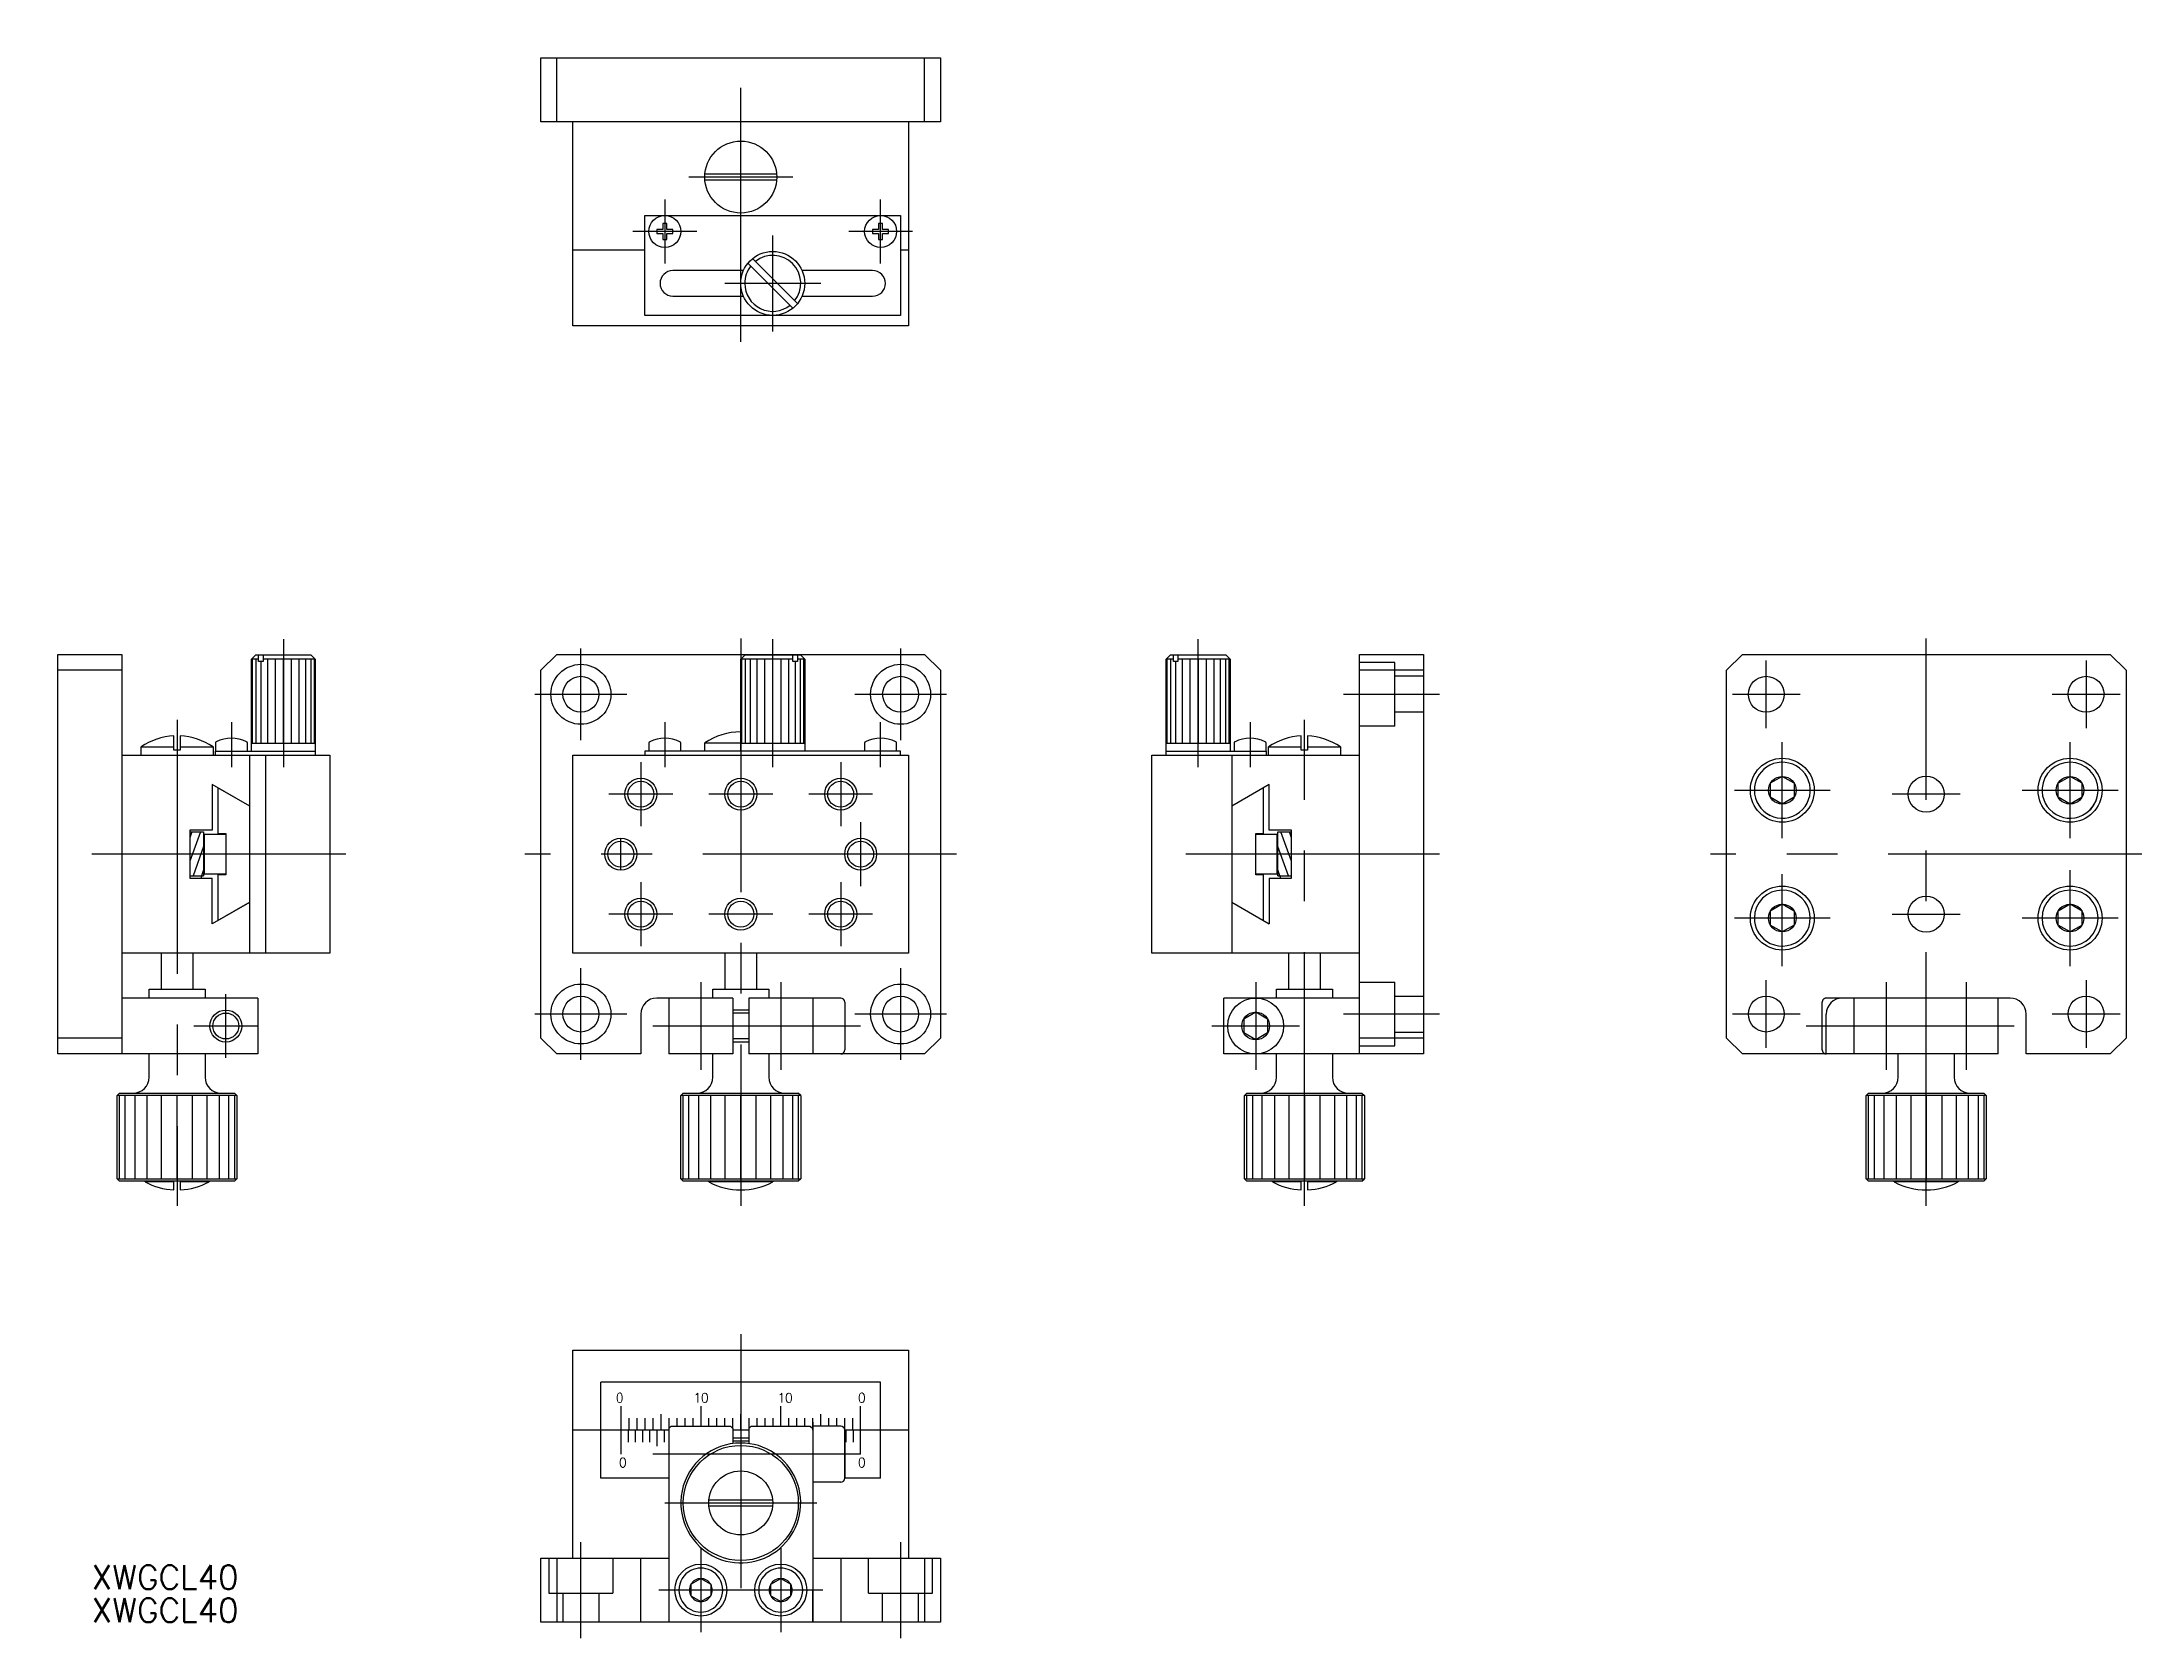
# Model space of a CAD drawing. Extents: x -87 to 175, y -98 to 102.
import ezdxf

# ---------------------------------------------------------------- set-up
doc = ezdxf.new("R2010")
doc.units = 0
doc.linetypes.add('CENTER', pattern=[50.8, 31.75, -6.35, 6.35, -6.35])
doc.linetypes.add('DASHED', pattern=[19.05, 12.7, -6.35])
doc.layers.get('0').update_dxf_attribs({"linetype": 'CONTINUOUS'})
doc.layers.add('CENTER', color=1, linetype='CENTER')
doc.styles.add('CONVERTER_2', font='txt.shx', dxfattribs={"width": 0.9})
doc.styles.get("Standard").update_dxf_attribs({"font": 'txt.shx', "height": 3, "bigfont": 'bigfont.shx'})

msp = doc.modelspace()

# ---------------------------------------------------------------- linework, layer by layer
at = {"color": 7, "linetype": 'CONTINUOUS'}
for p, q in [((-25, 99.61), (25, 99.61)), ((-25, 91.61), (-25, 99.61)), ((-23, 91.61), (-23, 99.61)), ((23, 91.61), (23, 99.61)), ((25, 99.61), (25, 91.61)), ((25, 91.61), (-25, 91.61)), ((-21, 66.11), (-21, 91.61)), ((21, 91.61), (21, 66.11)), ((-4.48, 85.11), (4.48, 85.11)), ((4.48, 84.31), (-4.48, 84.31)), ((-12, 79.91), (20, 79.91)), ((-12, 67.41), (-12, 79.91)), ((-9.25, 78.91), (-9.75, 78.91)), ((-9.75, 78.91), (-9.75, 78.16)), ((-9.25, 78.16), (-9.25, 78.91)), ((17.75, 78.91), (17.25, 78.91)), ((17.25, 78.91), (17.25, 78.16)), ((17.75, 78.16), (17.75, 78.91)), ((20, 79.91), (20, 67.41)), ((-9.75, 78.16), (-10.5, 78.16)), ((-10.5, 78.16), (-10.5, 77.66)), ((-10.5, 77.66), (-9.75, 77.66)), ((-9.75, 77.66), (-9.75, 76.91)), ((-9.75, 76.91), (-9.25, 76.91)), ((-8.5, 78.16), (-9.25, 78.16)), ((-9.25, 76.91), (-9.25, 77.66)), ((-9.25, 77.66), (-8.5, 77.66)), ((-8.5, 77.66), (-8.5, 78.16)), ((17.25, 78.16), (16.5, 78.16)), ((16.5, 78.16), (16.5, 77.66)), ((16.5, 77.66), (17.25, 77.66)), ((17.25, 77.66), (17.25, 76.91)), ((17.25, 76.91), (17.75, 76.91)), ((18.5, 78.16), (17.75, 78.16)), ((17.75, 77.66), (18.5, 77.66)), ((17.75, 76.91), (17.75, 77.66)), ((18.5, 77.66), (18.5, 78.16)), ((-21, 75.61), (-12, 75.61)), ((6.53, 68.31), (0.9, 73.94)), ((1.47, 74.51), (7.1, 68.88)), ((20, 75.61), (21, 75.61)), ((0.33, 73.01), (-8.5, 73.01)), ((16.5, 73.01), (7.67, 73.01)), ((-8.5, 69.81), (0.33, 69.81)), ((7.67, 69.81), (16.5, 69.81)), ((21, 66.11), (-21, 66.11)), ((20, 67.41), (-12, 67.41)), ((-85.43, -25), (-85.43, 25)), ((-85.43, 25), (-77.43, 25)), ((-77.43, 25), (-77.43, -18)), ((-61.23, 24.4), (-60.73, 24.9)), ((-61.23, 12.9), (-61.23, 24.4)), ((-60.32, 24.4), (-61.23, 24.4)), ((-61.09, 13.9), (-61.09, 24.4)), ((-53.73, 24.9), (-60.73, 24.9)), ((-60.69, 24.4), (-60.69, 13.9)), ((-60.32, 24.1), (-60.32, 24.9)), ((-59.76, 24.1), (-60.32, 24.1)), ((-60.05, 24.1), (-60.05, 13.9)), ((-59.76, 24.9), (-59.76, 24.1)), ((-53.23, 24.4), (-59.76, 24.4)), ((-59.23, 24.4), (-59.23, 13.9)), ((-58.26, 24.4), (-58.26, 13.9)), ((-57.23, 13.9), (-57.23, 24.4)), ((-56.19, 13.9), (-56.19, 24.4)), ((-55.23, 13.9), (-55.23, 24.4)), ((-54.4, 13.9), (-54.4, 24.4)), ((-53.76, 13.9), (-53.76, 24.4)), ((-53.73, 24.9), (-53.23, 24.4)), ((-53.36, 24.4), (-53.36, 13.9)), ((-53.23, 24.4), (-53.23, 12.4)), ((-23, 25), (-25, 23)), ((-23, 25), (23, 25)), ((0, 24.4), (0.5, 24.9)), ((0, 13.4), (0, 24.4)), ((6.53, 24.4), (0, 24.4)), ((0.14, 13.9), (0.14, 24.4)), ((7.5, 24.9), (0.5, 24.9)), ((0.54, 24.4), (0.54, 13.9)), ((1.17, 24.4), (1.17, 13.9)), ((2, 24.4), (2, 13.9)), ((2.96, 24.4), (2.96, 13.9)), ((4, 13.9), (4, 24.4)), ((5.04, 13.9), (5.04, 24.4)), ((6, 13.9), (6, 24.4)), ((6.53, 24.1), (6.53, 24.9)), ((7.1, 24.1), (6.53, 24.1)), ((6.83, 13.9), (6.83, 24.1)), ((7.1, 24.9), (7.1, 24.1)), ((8, 24.4), (7.1, 24.4)), ((7.46, 13.9), (7.46, 24.4)), ((7.5, 24.9), (8, 24.4)), ((7.86, 24.4), (7.86, 13.9)), ((8, 24.4), (8, 12.9)), ((23, 25), (25, 23)), ((53.22, 24.4), (53.72, 24.9)), ((53.22, 12.4), (53.22, 24.4)), ((54.12, 24.4), (53.22, 24.4)), ((53.35, 13.9), (53.35, 24.4)), ((60.72, 24.9), (53.72, 24.9)), ((53.75, 24.4), (53.75, 13.9)), ((54.12, 24.1), (54.12, 24.9)), ((54.39, 24.1), (54.12, 24.1)), ((54.39, 24.1), (54.39, 13.9)), ((54.68, 24.1), (54.39, 24.1)), ((54.68, 24.9), (54.68, 24.1)), ((60.04, 24.4), (54.68, 24.4)), ((55.22, 24.4), (55.22, 13.9)), ((56.18, 24.4), (56.18, 13.9)), ((57.22, 24.4), (57.22, 13.9)), ((58.25, 13.9), (58.25, 24.4)), ((59.22, 13.9), (59.22, 24.4)), ((61.22, 24.4), (60.04, 24.4)), ((60.04, 13.9), (60.04, 24.4)), ((60.68, 13.9), (60.68, 24.4)), ((60.72, 24.9), (61.22, 24.4)), ((61.08, 24.4), (61.08, 13.9)), ((61.22, 24.4), (61.22, 12.9)), ((77.42, -18), (77.42, 25)), ((77.42, 25), (85.42, 25)), ((85.42, 25), (85.42, -25)), ((123.31, 23), (125.31, 25)), ((125.31, 25), (171.31, 25)), ((173.31, 23), (171.31, 25)), ((-77.43, 23), (-85.43, 23)), ((-25, -23), (-25, 23)), ((25, 23), (25, -23)), ((85.42, 23), (77.42, 23)), ((123.31, -23), (123.31, 23)), ((173.31, 23), (173.31, -23)), ((-75.03, 13.41), (-70.93, 13.41)), ((-75.03, 12.4), (-75.03, 13.41)), ((-70.93, 13), (-70.93, 14.79)), ((-70.13, 14.79), (-70.13, 13)), ((-70.13, 13.41), (-66.03, 13.41)), ((-66.03, 13.41), (-66.03, 12.4)), ((-65.73, 13.89), (-65.73, 12.9)), ((-61.73, 12.9), (-61.73, 13.89)), ((-61.23, 13.9), (-53.23, 13.9)), ((-11.5, 13.89), (-11.5, 12.9)), ((-7.5, 12.9), (-7.5, 13.89)), ((-4.5, 13.91), (0, 13.91)), ((-4.5, 12.9), (-4.5, 13.91)), ((0, 13.9), (8, 13.9)), ((0, 12.9), (0, 13.4)), ((15.5, 13.89), (15.5, 12.9)), ((19.5, 12.9), (19.5, 13.89)), ((53.22, 13.9), (61.22, 13.9)), ((61.72, 13.89), (61.72, 12.9)), ((65.72, 12.9), (65.72, 13.89)), ((66.02, 13.41), (70.12, 13.41)), ((66.02, 12.4), (66.02, 13.41)), ((70.12, 13), (70.12, 14.79)), ((70.92, 14.79), (70.92, 13)), ((70.92, 13.41), (75.02, 13.41)), ((75.02, 13.41), (75.02, 12.4)), ((-77.43, 12.4), (-59.43, 12.4)), ((-70.13, 13), (-70.93, 13)), ((-65.73, 12.9), (-53.23, 12.9)), ((-65.73, 12.4), (-65.73, 12.9)), ((-61.43, -12.4), (-61.43, 12.4)), ((-59.43, -12.4), (-59.43, 12.4)), ((-59.43, 12.4), (-51.43, 12.4)), ((-51.43, 12.4), (-51.43, -12.4)), ((-21, -12.4), (-21, 12.4)), ((-21, 12.4), (21, 12.4)), ((-4.5, 12.9), (-12, 12.9)), ((-12, 12.9), (-12, 12.4)), ((20, 12.9), (-4.5, 12.9)), ((20, 12.4), (20, 12.9)), ((21, 12.4), (21, -12.4)), ((51.42, -12.4), (51.42, 12.4)), ((51.42, 12.4), (59.42, 12.4)), ((53.22, 12.9), (65.72, 12.9)), ((59.42, 12.4), (77.42, 12.4)), ((61.42, 12.4), (61.42, 6)), ((65.72, 12.9), (65.72, 12.4)), ((70.92, 13), (70.12, 13)), ((-61.43, 6), (-66.13, 8.71)), ((-66.13, 8.71), (-66.13, 3)), ((-61.43, 6), (-65.43, 8.31)), ((-65.43, 8.31), (-65.43, 2.6)), ((66.12, 8.71), (61.42, 6)), ((65.42, 2.6), (65.42, 8.31)), ((66.12, 3), (66.12, 8.71)), ((130.31, 9.73), (128.81, 8.87)), ((128.81, 8.87), (128.81, 7.13)), ((131.81, 8.87), (130.31, 9.73)), ((131.81, 8.87), (131.81, 7.13)), ((166.31, 9.73), (164.81, 8.87)), ((164.81, 7.13), (164.81, 8.87)), ((167.81, 8.87), (166.31, 9.73)), ((167.81, 7.13), (167.81, 8.87)), ((61.42, 6), (61.42, -6)), ((130.31, 6.27), (128.81, 7.13)), ((131.81, 7.13), (130.31, 6.27)), ((166.31, 6.27), (164.81, 7.13)), ((167.81, 7.13), (166.31, 6.27)), ((-66.13, 3), (-68.93, 3)), ((-68.93, 3), (-68.93, -3)), ((-68.93, 2.8), (-67.2, 2.8)), ((-67.2, 2.8), (-67.2, -2.7)), ((68.92, 3), (66.12, 3)), ((67.19, 2.8), (68.92, 2.8)), ((67.19, -2.7), (67.19, 2.8)), ((68.92, -3), (68.92, 3)), ((-67.2, 2.5), (-64.43, 2.5)), ((-67.13, 2.5), (-67.13, -2.5)), ((-65.43, 2.6), (-64.43, 2.6)), ((-64.43, 2.6), (-64.43, -2.6)), ((64.42, 2.6), (65.42, 2.6)), ((64.42, -2.6), (64.42, 2.6)), ((64.42, 2.5), (67.19, 2.5)), ((67.12, -2.5), (67.12, 2.5)), ((-64.43, -2.5), (-67.2, -2.5)), ((-64.43, -2.6), (-65.43, -2.6)), ((-65.43, -2.6), (-65.43, -8.31)), ((67.19, -2.5), (64.42, -2.5)), ((65.42, -2.6), (64.42, -2.6)), ((65.42, -8.31), (65.42, -2.6)), ((-68.93, -2.7), (-67.2, -2.7)), ((-68.93, -3), (-66.13, -3)), ((-67.53, -2.7), (-67.53, -3)), ((-66.13, -8.71), (-66.13, -3)), ((66.12, -3), (68.92, -3)), ((66.12, -3), (66.12, -8.71)), ((67.19, -2.7), (68.92, -2.7)), ((67.52, -3), (67.52, -2.7)), ((-61.43, -6), (-66.13, -8.71)), ((-65.43, -8.31), (-61.43, -6)), ((61.42, -6), (61.42, -12.4)), ((61.42, -6), (66.12, -8.71)), ((130.31, -6.27), (128.81, -7.13)), ((128.81, -7.13), (128.81, -8.87)), ((131.81, -7.13), (130.31, -6.27)), ((131.81, -7.13), (131.81, -8.87)), ((166.31, -6.27), (164.81, -7.13)), ((164.81, -8.87), (164.81, -7.13)), ((167.81, -7.13), (166.31, -6.27)), ((167.81, -8.87), (167.81, -7.13)), ((130.31, -9.73), (128.81, -8.87)), ((131.81, -8.87), (130.31, -9.73)), ((166.31, -9.73), (164.81, -8.87)), ((167.81, -8.87), (166.31, -9.73)), ((-72.53, -12.4), (-77.43, -12.4)), ((-68.53, -12.4), (-72.53, -12.4)), ((-72.53, -12.4), (-72.53, -16.9)), ((-61.43, -12.4), (-68.53, -12.4)), ((-68.53, -16.9), (-68.53, -12.4)), ((-59.43, -12.4), (-61.43, -12.4)), ((-51.43, -12.4), (-59.43, -12.4)), ((-2, -12.4), (-21, -12.4)), ((2, -12.4), (-2, -12.4)), ((-2, -12.4), (-2, -16.9)), ((21, -12.4), (2, -12.4)), ((2, -16.9), (2, -12.4)), ((61.42, -12.4), (51.42, -12.4)), ((68.52, -12.4), (61.42, -12.4)), ((72.52, -12.4), (68.52, -12.4)), ((68.52, -12.4), (68.52, -16.9)), ((77.42, -12.4), (72.52, -12.4)), ((72.52, -16.9), (72.52, -12.4)), ((-60.43, -18), (-77.43, -18)), ((-77.43, -18), (-77.43, -25)), ((-74.03, -16.9), (-67.03, -16.9)), ((-74.03, -18), (-74.03, -16.9)), ((-67.03, -16.9), (-67.03, -18)), ((-60.43, -18), (-60.43, -25)), ((-1, -18), (-10.5, -18)), ((-9, -18), (-9, -25)), ((-3.5, -16.9), (-2, -16.9)), ((-3.5, -18), (-3.5, -16.9)), ((-2, -16.9), (2, -16.9)), ((-1, -18), (-1, -19.5)), ((9, -18), (1, -18)), ((1, -18), (1, -19.5)), ((2, -16.9), (3.5, -16.9)), ((3.5, -16.9), (3.5, -18)), ((9, -18), (7.14, -18)), ((9, -18), (9, -25)), ((12.5, -18), (9, -18)), ((60.42, -25), (60.42, -18)), ((64.42, -18), (60.42, -18)), ((77.42, -18), (64.42, -18)), ((67.02, -16.9), (74.02, -16.9)), ((67.02, -18), (67.02, -16.9)), ((74.02, -16.9), (74.02, -18)), ((77.42, -25), (77.42, -18)), ((139.31, -18), (137.81, -18)), ((158.81, -18), (139.31, -18)), ((141.17, -18), (139.31, -18)), ((139.31, -25), (139.31, -18)), ((157.31, -25), (157.31, -18)), ((-12.5, -20), (-12.5, -25)), ((1, -19.5), (-1, -19.5)), ((-1, -19.5), (-1, -19.88)), ((-1, -19.88), (-1, -23.12)), ((1, -19.5), (1, -19.88)), ((1, -19.88), (1, -23.12)), ((13, -18.5), (13, -24.5)), ((64.42, -19.77), (62.92, -20.63)), ((62.92, -20.63), (62.92, -22.37)), ((65.92, -20.63), (64.42, -19.77)), ((65.92, -20.63), (65.92, -22.37)), ((135.81, -25), (135.81, -20)), ((160.81, -25), (160.81, -20)), ((-77.43, -23), (-85.43, -23)), ((-23, -25), (-25, -23)), ((-1, -23.12), (-1, -23.5)), ((1, -23.5), (-1, -23.5)), ((-1, -23.5), (-1, -25)), ((1, -23.12), (1, -23.5)), ((1, -23.5), (1, -25)), ((23, -25), (25, -23)), ((64.42, -23.23), (62.92, -22.37)), ((65.92, -22.37), (64.42, -23.23)), ((85.42, -23), (77.42, -23)), ((123.31, -23), (125.31, -25)), ((173.31, -23), (171.31, -25)), ((-77.43, -25), (-85.43, -25)), ((-60.43, -25), (-77.43, -25)), ((-74.03, -27.91), (-74.03, -25)), ((-67.03, -25), (-67.03, -27.91)), ((-12.5, -25), (-23, -25)), ((-1, -25), (-9, -25)), ((-3.5, -27.9), (-3.5, -25)), ((9, -25), (1, -25)), ((3.5, -25), (3.5, -27.9)), ((11.14, -25), (7.14, -25)), ((11.14, -25), (7.14, -25)), ((12.5, -25), (9, -25)), ((23, -25), (12.5, -25)), ((77.42, -25), (60.42, -25)), ((67.02, -27.91), (67.02, -25)), ((74.02, -25), (74.02, -27.91)), ((85.42, -25), (77.42, -25)), ((135.81, -25), (125.31, -25)), ((139.31, -25), (135.81, -25)), ((141.17, -25), (137.17, -25)), ((141.17, -25), (137.17, -25)), ((157.31, -25), (139.31, -25)), ((144.81, -27.9), (144.81, -25)), ((151.81, -25), (151.81, -27.9)), ((171.31, -25), (160.81, -25)), ((-78.03, -30.21), (-77.73, -29.91)), ((-63.03, -30.21), (-78.03, -30.21)), ((-78.03, -40.61), (-78.03, -30.21)), ((-77.77, -30.21), (-77.77, -40.61)), ((-77.73, -29.91), (-63.33, -29.91)), ((-77.02, -40.61), (-77.02, -30.21)), ((-75.83, -30.21), (-75.83, -40.61)), ((-74.28, -40.61), (-74.28, -30.21)), ((-72.47, -40.61), (-72.47, -30.21)), ((-70.53, -40.61), (-70.53, -30.21)), ((-68.58, -40.61), (-68.58, -30.21)), ((-66.78, -40.61), (-66.78, -30.21)), ((-65.22, -40.61), (-65.22, -30.21)), ((-64.03, -40.61), (-64.03, -30.21)), ((-63.03, -30.21), (-63.33, -29.91)), ((-63.28, -40.61), (-63.28, -30.21)), ((-63.03, -30.21), (-63.03, -40.61)), ((-7.5, -30.2), (-7.2, -29.9)), ((7.5, -30.2), (-7.5, -30.2)), ((-7.5, -40.6), (-7.5, -30.2)), ((-7.24, -30.2), (-7.24, -40.6)), ((-7.2, -29.9), (7.2, -29.9)), ((-6.5, -40.6), (-6.5, -30.2)), ((-5.3, -30.2), (-5.3, -40.6)), ((-3.75, -40.6), (-3.75, -30.2)), ((-1.94, -40.6), (-1.94, -30.2)), ((0, -40.6), (0, -30.2)), ((1.94, -40.6), (1.94, -30.2)), ((3.75, -40.6), (3.75, -30.2)), ((5.3, -40.6), (5.3, -30.2)), ((6.5, -40.6), (6.5, -30.2)), ((7.5, -30.2), (7.2, -29.9)), ((7.24, -40.6), (7.24, -30.2)), ((7.5, -30.2), (7.5, -40.6)), ((63.32, -29.91), (63.02, -30.21)), ((78.02, -30.21), (63.02, -30.21)), ((63.02, -40.61), (63.02, -30.21)), ((63.27, -30.21), (63.27, -40.61)), ((63.32, -29.91), (77.72, -29.91)), ((64.02, -30.21), (64.02, -40.61)), ((65.21, -30.21), (65.21, -40.61)), ((66.77, -30.21), (66.77, -40.61)), ((68.57, -30.21), (68.57, -40.61)), ((70.52, -30.21), (70.52, -40.61)), ((72.46, -30.21), (72.46, -40.61)), ((74.27, -30.21), (74.27, -40.61)), ((75.82, -40.61), (75.82, -30.21)), ((77.01, -30.21), (77.01, -40.61)), ((77.72, -29.91), (78.02, -30.21)), ((77.76, -40.61), (77.76, -30.21)), ((78.02, -30.21), (78.02, -40.61)), ((141.11, -29.9), (140.81, -30.2)), ((140.81, -40.6), (140.81, -30.2)), ((155.81, -30.2), (140.81, -30.2)), ((141.07, -30.2), (141.07, -40.6)), ((141.11, -29.9), (155.51, -29.9)), ((141.82, -30.2), (141.82, -40.6)), ((143.01, -30.2), (143.01, -40.6)), ((144.56, -30.2), (144.56, -40.6)), ((146.37, -30.2), (146.37, -40.6)), ((148.31, -30.2), (148.31, -40.6)), ((150.25, -30.2), (150.25, -40.6)), ((152.06, -30.2), (152.06, -40.6)), ((153.61, -40.6), (153.61, -30.2)), ((154.81, -30.2), (154.81, -40.6)), ((155.51, -29.9), (155.81, -30.2)), ((155.56, -40.6), (155.56, -30.2)), ((155.81, -30.2), (155.81, -40.6)), ((-78.03, -40.61), (-63.03, -40.61)), ((-78.03, -40.61), (-77.73, -40.91)), ((-63.33, -40.91), (-77.73, -40.91)), ((-74.53, -41.01), (-74.53, -40.91)), ((-70.93, -41.01), (-74.53, -41.01)), ((-70.93, -42), (-70.93, -40.91)), ((-70.13, -40.91), (-70.13, -42)), ((-66.53, -41.01), (-70.13, -41.01)), ((-66.53, -40.91), (-66.53, -41.01)), ((-63.03, -40.61), (-63.33, -40.91)), ((-7.5, -40.6), (7.5, -40.6)), ((-7.5, -40.6), (-7.2, -40.9)), ((7.2, -40.9), (-7.2, -40.9)), ((-4, -41), (-4, -40.9)), ((4, -41), (-4, -41)), ((4, -40.9), (4, -41)), ((7.5, -40.6), (7.2, -40.9)), ((63.02, -40.61), (78.02, -40.61)), ((63.32, -40.91), (63.02, -40.61)), ((77.72, -40.91), (63.32, -40.91)), ((66.52, -41.01), (66.52, -40.91)), ((70.12, -41.01), (66.52, -41.01)), ((70.12, -42), (70.12, -40.91)), ((70.92, -40.91), (70.92, -42)), ((74.52, -41.01), (70.92, -41.01)), ((74.52, -40.91), (74.52, -41.01)), ((77.72, -40.91), (78.02, -40.61)), ((140.81, -40.6), (155.81, -40.6)), ((141.11, -40.9), (140.81, -40.6)), ((155.51, -40.9), (141.11, -40.9)), ((144.31, -41), (144.31, -40.9)), ((152.31, -41), (144.31, -41)), ((152.31, -40.9), (152.31, -41)), ((155.51, -40.9), (155.81, -40.6)), ((-21, -62.07), (21, -62.07)), ((-21, -88.07), (-21, -62.07)), ((21, -62.07), (21, -88.07)), ((17.5, -66.07), (-17.5, -66.07)), ((-17.5, -78.07), (-17.5, -66.07)), ((17.5, -78.07), (17.5, -66.07)), ((-15, -69.07), (-15, -70.57)), ((-15, -70.57), (-15, -72.07)), ((-15, -70.57), (-15, -72.07)), ((-15, -70.57), (-15, -72.07)), ((-14, -70.57), (-14, -72.07)), ((-13, -70.57), (-13, -72.07)), ((-12, -70.57), (-12, -72.07)), ((-11, -70.57), (-11, -72.07)), ((-10, -70.07), (-10, -72.07)), ((-9, -70.57), (-9, -72.07)), ((-8, -70.57), (-8, -71.57)), ((-7, -70.57), (-7, -71.57)), ((-6, -70.57), (-6, -71.57)), ((-5, -69.07), (-5, -71.57)), ((-4, -71.57), (-4, -70.57)), ((-3, -71.57), (-3, -70.57)), ((-2, -71.57), (-2, -70.57)), ((-1, -71.87), (-1, -70.57)), ((0, -72.07), (0, -70.07)), ((1, -70.57), (1, -71.87)), ((2, -70.57), (2, -71.57)), ((3, -70.57), (3, -71.57)), ((4, -70.57), (4, -71.57)), ((5, -71.57), (5, -69.07)), ((6, -71.57), (6, -70.57)), ((7, -71.57), (7, -70.57)), ((8, -71.57), (8, -70.57)), ((9, -72.07), (9, -70.57)), ((10, -71.57), (10, -70.07)), ((11, -71.57), (11, -70.57)), ((12, -71.57), (12, -70.57)), ((13, -72.07), (13, -70.57)), ((14, -72.07), (14, -70.57)), ((15, -70.57), (15, -69.07)), ((15, -72.07), (15, -70.57)), ((15, -72.07), (15, -70.57)), ((-9, -72.07), (-21, -72.07)), ((-15, -72.07), (-15, -73.57)), ((-15, -72.07), (-15, -73.57)), ((-15, -72.07), (-15, -73.57)), ((-15, -73.57), (-15, -75.07)), ((-14.1, -72.07), (-14.1, -73.57)), ((-13, -72.07), (-14, -72.07)), ((-13.2, -72.07), (-13.2, -73.57)), ((-12, -72.07), (-13, -72.07)), ((-12.3, -72.07), (-12.3, -73.57)), ((-11, -72.07), (-12, -72.07)), ((-11.4, -72.07), (-11.4, -73.57)), ((-10, -72.07), (-11, -72.07)), ((-10.5, -72.07), (-10.5, -74.07)), ((-9, -72.07), (-10, -72.07)), ((-9.6, -72.07), (-9.6, -73.57)), ((-9, -71.07), (-9, -88.07)), ((-9, -71.07), (-9, -72.07)), ((-8.7, -71.57), (-9, -71.87)), ((-9, -71.87), (-9, -72.57)), ((-8.7, -71.57), (-1.3, -71.57)), ((-1.3, -71.57), (-1, -71.87)), ((-1, -71.87), (-1, -72.07)), ((-1, -71.87), (-1, -72.07)), ((-1, -72.07), (-1, -73.73)), ((0, -72.07), (-1, -72.07)), ((1, -73.07), (-1, -73.07)), ((0, -72.07), (0, -73.07)), ((1, -72.07), (0, -72.07)), ((1, -71.87), (1.3, -71.57)), ((1, -71.87), (1, -72.07)), ((1, -72.07), (1, -73.73)), ((1.3, -71.57), (5, -71.57)), ((5, -71.57), (6, -71.57)), ((6, -71.57), (7, -71.57)), ((7, -71.57), (8, -71.57)), ((8, -71.57), (8.7, -71.57)), ((8.7, -71.57), (9, -71.87)), ((9, -71.07), (9, -88.07)), ((12.5, -71.57), (9, -71.57)), ((10, -71.57), (9, -71.57)), ((9, -72.07), (9, -71.87)), ((11, -71.57), (10, -71.57)), ((12, -71.57), (11, -71.57)), ((12.5, -71.57), (12, -71.57)), ((21, -72.07), (13, -72.07)), ((15, -72.07), (13, -72.07)), ((13, -72.07), (13, -78.07)), ((13, -78.07), (13, -72.07)), ((13.2, -73.57), (13.2, -72.07)), ((14.1, -73.57), (14.1, -72.07)), ((15, -73.57), (15, -72.07)), ((15, -73.57), (15, -72.07)), ((15, -75.07), (15, -73.57)), ((-9, -78.07), (-17.5, -78.07)), ((12.5, -78.57), (9, -78.57)), ((12.5, -78.57), (9, -78.57)), ((17.5, -78.07), (13, -78.07)), ((-3.98, -80.77), (3.98, -80.77)), ((3.98, -81.57), (-3.98, -81.57)), ((-25, -88.07), (-10, -88.07)), ((-25, -96.07), (-25, -88.07)), ((-23, -88.07), (-23, -96.07)), ((-12.5, -96.07), (-12.5, -88.07)), ((-10, -88.07), (-9, -88.07)), ((-9, -88.07), (-9, -92.07)), ((9, -88.07), (9, -96.07)), ((9, -88.07), (25, -88.07)), ((9, -88.07), (10, -88.07)), ((12.5, -88.07), (12.5, -96.07)), ((23, -88.07), (23, -96.07)), ((25, -88.07), (25, -96.07)), ((-6.25, -91.34), (-5, -90.62)), ((-6.25, -91.34), (-6.25, -92.79)), ((-5, -90.62), (-3.75, -91.34)), ((-3.75, -91.34), (-3.75, -92.79)), ((3.75, -91.34), (5, -90.62)), ((3.75, -92.79), (3.75, -91.34)), ((5, -90.62), (6.25, -91.34)), ((6.25, -92.79), (6.25, -91.34)), ((-9, -92.07), (-9, -96.07)), ((-6.25, -92.79), (-5, -93.51)), ((-5, -93.51), (-3.75, -92.79)), ((3.75, -92.79), (5, -93.51)), ((5, -93.51), (6.25, -92.79)), ((9, -96.07), (9, -92.07)), ((-10, -96.07), (-25, -96.07)), ((-9, -96.07), (-10, -96.07)), ((-5, -96.07), (-9, -96.07)), ((5, -96.07), (-5, -96.07)), ((9, -96.07), (5, -96.07)), ((10, -96.07), (9, -96.07)), ((10, -96.07), (9, -96.07)), ((25, -96.07), (10, -96.07))]:
    msp.add_line(p, q, dxfattribs=at)
at = {"color": 3, "linetype": 'DASHED'}
for p, q in [((81.82, 24), (77.42, 24)), ((81.82, 16), (81.82, 24)), ((85.42, 22.25), (81.82, 22.25)), ((81.82, 16), (77.42, 16)), ((85.42, 17.75), (81.82, 17.75)), ((77.42, -16), (81.82, -16)), ((81.82, -24), (81.82, -16)), ((81.82, -17.75), (85.42, -17.75)), ((137.81, -18), (135.81, -18)), ((135.31, -24.5), (135.31, -18.5)), ((81.82, -22.25), (85.42, -22.25)), ((77.42, -24), (81.82, -24)), ((-24, -88.07), (-24, -92.47)), ((-16, -88.07), (-16, -92.47)), ((16, -92.47), (16, -88.07)), ((24, -92.47), (24, -88.07)), ((-24, -92.47), (-16, -92.47)), ((-22.25, -92.47), (-22.25, -96.07)), ((-17.75, -92.47), (-17.75, -96.07)), ((16, -92.47), (24, -92.47)), ((17.75, -96.07), (17.75, -92.47)), ((22.25, -96.07), (22.25, -92.47))]:
    msp.add_line(p, q, dxfattribs=at)
at = {"color": 3, "linetype": 'CONTINUOUS'}
for p, q in [((-67.59, 2.8), (-68.93, -0.86)), ((-68.66, 2.8), (-68.93, 2.06)), ((68.92, -0.86), (67.58, 2.8)), ((68.92, 2.06), (68.65, 2.8)), ((-67.2, 0.95), (-68.53, -2.7)), ((68.52, -2.7), (67.19, 0.95)), ((-67.2, -1.97), (-67.47, -2.7)), ((67.46, -2.7), (67.19, -1.97)), ((1, -19.88), (-1, -19.88)), ((1, -23.12), (-1, -23.12)), ((1, -73.44), (-1, -73.44))]:
    msp.add_line(p, q, dxfattribs=at)
at = {"color": 7, "linetype": 'CONTINUOUS'}
for centre, radius in [((0, 84.71), 4.5), ((-9.5, 77.91), 2), ((17.5, 77.91), 2), ((4, 71.41), 4), ((-20, 20), 3.75), ((20, 20), 3.75), ((-20, 20), 2.25), ((20, 20), 2.25), ((128.31, 20), 2.25), ((168.31, 20), 2.25), ((130.31, 8), 4), ((166.31, 8), 4), ((-12.5, 7.5), 1.62), ((0, 7.5), 1.62), ((12.5, 7.5), 1.62), ((130.31, 8), 1.73), ((148.31, 7.5), 2.25), ((166.31, 8), 1.73), ((-15, 0), 1.62), ((15, 0), 1.62), ((130.31, -8), 4), ((148.31, -7.5), 2.25), ((166.31, -8), 4), ((-12.5, -7.5), 1.62), ((0, -7.5), 1.62), ((12.5, -7.5), 1.62), ((130.31, -8), 1.73), ((166.31, -8), 1.73), ((-20, -20), 3.75), ((-20, -20), 2.25), ((20, -20), 3.75), ((20, -20), 2.25), ((64.42, -21.5), 3.5), ((128.31, -20), 2.25), ((168.31, -20), 2.25), ((-64.43, -21.5), 1.62), ((64.42, -21.5), 1.73), ((0, -81.17), 7.2), ((0, -81.17), 4), ((-5, -92.07), 3.25), ((5, -92.07), 3.25)]:
    msp.add_circle(centre, radius, dxfattribs=at)
at = {"color": 3, "linetype": 'CONTINUOUS'}
for centre in [(-12.5, 7.5), (0, 7.5), (12.5, 7.5), (-15, 0), (15, 0), (-12.5, -7.5), (0, -7.5), (12.5, -7.5), (-64.43, -21.5)]:
    msp.add_circle(centre, 2, dxfattribs=at)
at = {"color": 7, "linetype": 'CONTINUOUS'}
for centre, radius, start, end in [((4, 71.41), 3.5, 141.5624, 180), ((4, 71.41), 3.5, 321.5624, 128.4376), ((-8.5, 71.41), 1.6, 90, 270), ((4, 71.41), 3.5, 180, 308.4376), ((16.5, 71.41), 1.6, 270, 90), ((-70.53, 6.8), 8, 92.866, 124.2289), ((-70.53, 6.8), 8, 55.7711, 87.134), ((-65.53, 13.89), 0.2, 115.6716, 180), ((-63.73, 10.15), 4.35, 64.3284, 115.6716), ((-61.93, 13.89), 0.2, 0, 64.3284), ((-11.3, 13.89), 0.2, 115.6716, 180), ((-9.5, 10.15), 4.35, 64.3284, 115.6716), ((-7.7, 13.89), 0.2, 0, 64.3284), ((0, 7.3), 8, 90, 124.2289), ((15.7, 13.89), 0.2, 115.6716, 180), ((17.5, 10.15), 4.35, 64.3284, 115.6716), ((19.3, 13.89), 0.2, 0, 64.3284), ((61.92, 13.89), 0.2, 115.6716, 180), ((63.72, 10.15), 4.35, 64.3284, 115.6716), ((65.52, 13.89), 0.2, 0, 64.3284), ((70.52, 6.8), 8, 92.866, 124.2289), ((70.52, 6.8), 8, 55.7711, 87.134), ((130.31, 8), 3.5, 124.6231, 180), ((130.31, 8), 3.5, 355.3769, 124.6231), ((130.31, 8), 3.5, 355.3769, 124.6231), ((166.31, 8), 3.5, 90, 175.3769), ((166.31, 8), 3.5, 0, 90), ((130.31, 8), 3.5, 180, 244.6231), ((130.31, 8), 3.5, 180, 244.6231), ((130.31, 8), 3.5, 235.3769, 4.6231), ((166.31, 8), 3.5, 175.3769, 304.6231), ((166.31, 8), 3.5, 304.6231, 0), ((166.31, 8), 3.5, 304.6231, 355.3769), ((130.31, -8), 3.5, 90, 180), ((130.31, -8), 3.5, 235.3769, 90), ((166.31, -8), 3.5, 90, 270), ((166.31, -8), 3.5, 0, 90), ((130.31, -8), 3.5, 180, 235.3769), ((166.31, -8), 3.5, 270, 0), ((-10.5, -20), 2, 90, 180), ((12.5, -18.5), 0.5, 0, 90), ((137.81, -20), 2, 90, 180), ((158.81, -20), 2, 0, 90), ((12.5, -24.5), 0.5, 270, 0), ((-76.03, -27.91), 2, 270, 0), ((-65.03, -27.91), 2, 180, 270), ((-5.5, -27.9), 2, 270, 0), ((5.5, -27.9), 2, 180, 270), ((65.02, -27.91), 2, 270, 0), ((76.02, -27.91), 2, 180, 270), ((142.81, -27.9), 2, 270, 0), ((153.81, -27.9), 2, 180, 270), ((-70.53, -33.51), 8.5, 241.9275, 267.3027), ((-70.53, -33.51), 8.5, 272.6973, 298.0725), ((0, -33.5), 8.5, 241.9275, 270), ((0, -33.5), 8.5, 270, 298.0725), ((70.52, -33.51), 8.5, 241.9275, 267.3027), ((70.52, -33.51), 8.5, 272.6973, 298.0725), ((148.31, -33.5), 8.5, 241.9275, 270), ((148.31, -33.5), 8.5, 270, 298.0725), ((12.5, -72.07), 0.5, 0, 90), ((12.5, -72.07), 0.5, 0, 90), ((0, -81.17), 7.5, 90, 246.9261), ((0, -81.17), 7.5, 246.9261, 90), ((12.5, -78.07), 0.5, 270, 0), ((12.5, -78.07), 0.5, 270, 0), ((-5, -92.07), 2.75, 62.9643, 117.0357), ((5, -92.07), 2.75, 62.9643, 117.0357), ((-5, -92.07), 2.75, 117.0357, 242.9643), ((-5, -92.07), 1.44, 150, 210), ((-5, -92.07), 1.44, 90, 150), ((-5, -92.07), 1.44, 30, 90), ((-5, -92.07), 2.75, 0, 62.9643), ((-5, -92.07), 1.44, 0, 30), ((5, -92.07), 2.75, 117.0357, 180), ((5, -92.07), 1.44, 150, 180), ((5, -92.07), 1.44, 90, 150), ((5, -92.07), 1.44, 30, 90), ((5, -92.07), 2.75, 297.0357, 62.9643), ((5, -92.07), 1.44, 330, 30), ((-5, -92.07), 1.44, 210, 270), ((-5, -92.07), 2.75, 242.9643, 297.0357), ((-5, -92.07), 1.44, 270, 330), ((-5, -92.07), 2.75, 297.0357, 0), ((-5, -92.07), 1.44, 330, 0), ((5, -92.07), 2.75, 180, 242.9643), ((5, -92.07), 1.44, 180, 210), ((5, -92.07), 1.44, 210, 270), ((5, -92.07), 2.75, 242.9643, 297.0357), ((5, -92.07), 1.44, 270, 330)]:
    msp.add_arc(centre, radius, start, end, dxfattribs=at)
at = {"color": 3, "linetype": 'DASHED'}
for centre, start, end in [((135.81, -18.5), 90, 180), ((135.81, -24.5), 180, 270)]:
    msp.add_arc(centre, 0.5, start, end, dxfattribs=at)
at = {"layer": 'CENTER', "color": 1, "linetype": 'CENTER'}
for p, q in [((0, 64.11), (0, 101.61)), ((6.5, 84.71), (-6.5, 84.71)), ((-9.5, 81.91), (-9.5, 73.91)), ((17.5, 73.91), (17.5, 81.91)), ((-5.5, 77.91), (-13.5, 77.91)), ((4, 65.41), (4, 77.41)), ((21.5, 77.91), (13.5, 77.91)), ((10, 71.41), (-2, 71.41)), ((-57.23, 26.9), (-57.23, 10.9)), ((0, 27), (0, -44)), ((4, 10.9), (4, 26.9)), ((57.22, 10.9), (57.22, 26.9)), ((148.31, -44), (148.31, 27)), ((-20, 14.25), (-20, 25.75)), ((20, 25.75), (20, 14.25)), ((128.31, 15.75), (128.31, 24.25)), ((168.31, 24.25), (168.31, 15.75)), ((-25.75, 20), (-14.25, 20)), ((14.25, 20), (25.75, 20)), ((75.42, 20), (87.42, 20)), ((124.06, 20), (132.56, 20)), ((164.06, 20), (172.56, 20)), ((-70.53, 16.79), (-70.53, -44)), ((-63.73, 16.5), (-63.73, 10.9)), ((-9.5, 16.5), (-9.5, 10.9)), ((17.5, 10.9), (17.5, 16.5)), ((63.72, 16.5), (63.72, 10.9)), ((70.52, -44), (70.52, 16.79)), ((130.31, 2), (130.31, 14)), ((166.31, 2), (166.31, 14)), ((-12.5, 11.5), (-12.5, 3.5)), ((12.5, 11.5), (12.5, 3.5)), ((124.31, 8), (136.31, 8)), ((160.31, 8), (172.31, 8)), ((-8.5, 7.5), (-16.5, 7.5)), ((4, 7.5), (-4, 7.5)), ((16.5, 7.5), (8.5, 7.5)), ((152.56, 7.5), (144.06, 7.5)), ((15, 4), (15, -4)), ((-49.43, 0), (-87.43, 0)), ((27, 0), (-27, 0)), ((-15, -2), (-15, 2)), ((87.42, 0), (49.42, 0)), ((175.31, 0), (121.31, 0)), ((130.31, -14), (130.31, -2.5)), ((166.31, -14), (166.31, -2)), ((-12.5, -3.5), (-12.5, -11.5)), ((12.5, -3.5), (12.5, -11.5)), ((130.31, -4.5), (130.31, -4)), ((-8.5, -7.5), (-16.5, -7.5)), ((4, -7.5), (-4, -7.5)), ((16.5, -7.5), (8.5, -7.5)), ((144.06, -7.5), (152.56, -7.5)), ((136.31, -8), (124.31, -8)), ((126.81, -8), (126.31, -8)), ((172.31, -8), (160.31, -8)), ((-20, -25.75), (-20, -14.25)), ((20, -14.25), (20, -25.75)), ((128.31, -24.25), (128.31, -15.75)), ((168.31, -15.75), (168.31, -24.25)), ((-64.43, -25.5), (-64.43, -17.5)), ((-5, -16), (-5, -27)), ((5, -16), (5, -27)), ((64.42, -16), (64.42, -27)), ((143.31, -16), (143.31, -27)), ((153.31, -16), (153.31, -27)), ((-14.25, -20), (-25.75, -20)), ((25.75, -20), (14.25, -20)), ((87.42, -20), (75.42, -20)), ((132.56, -20), (124.06, -20)), ((172.56, -20), (164.06, -20)), ((-60.43, -21.5), (-68.43, -21.5)), ((15, -21.5), (-11, -21.5)), ((69.92, -21.5), (58.92, -21.5)), ((159.31, -21.5), (133.31, -21.5)), ((0, -60.07), (0, -98.07)), ((15, -75.07), (-11, -75.07)), ((-9.5, -81.17), (9.5, -81.17)), ((-20, -98.07), (-20, -86.07)), ((20, -86.07), (20, -98.07)), ((-5, -86.82), (-5, -97.32)), ((5, -86.82), (5, -97.32)), ((10.25, -92.07), (-10.25, -92.07))]:
    msp.add_line(p, q, dxfattribs=at)

# ---------------------------------------------------------------- texts
at = {"color": 7, "linetype": 'CONTINUOUS', "style": 'CONVERTER_2', "width": 0.9}
msp.add_text('0', height=1.2, rotation=180, dxfattribs=at).set_placement((-14.68, -67.41))
for s, p in [('10', (-5.89, -68.62)), ('10', (4.63, -68.62)), ('0', (14.68, -68.61)), ('0', (-15.22, -76.72)), ('0', (14.68, -76.72))]:
    msp.add_text(s, height=1.2, dxfattribs=at).set_placement(p)
at = {"color": 7, "linetype": 'CONTINUOUS'}
for p in [(-81.2, -91.96), (-81.2, -96.1)]:
    msp.add_text('XWGCL40', height=3, dxfattribs=at).set_placement(p)

doc.saveas('drawing.dxf')
